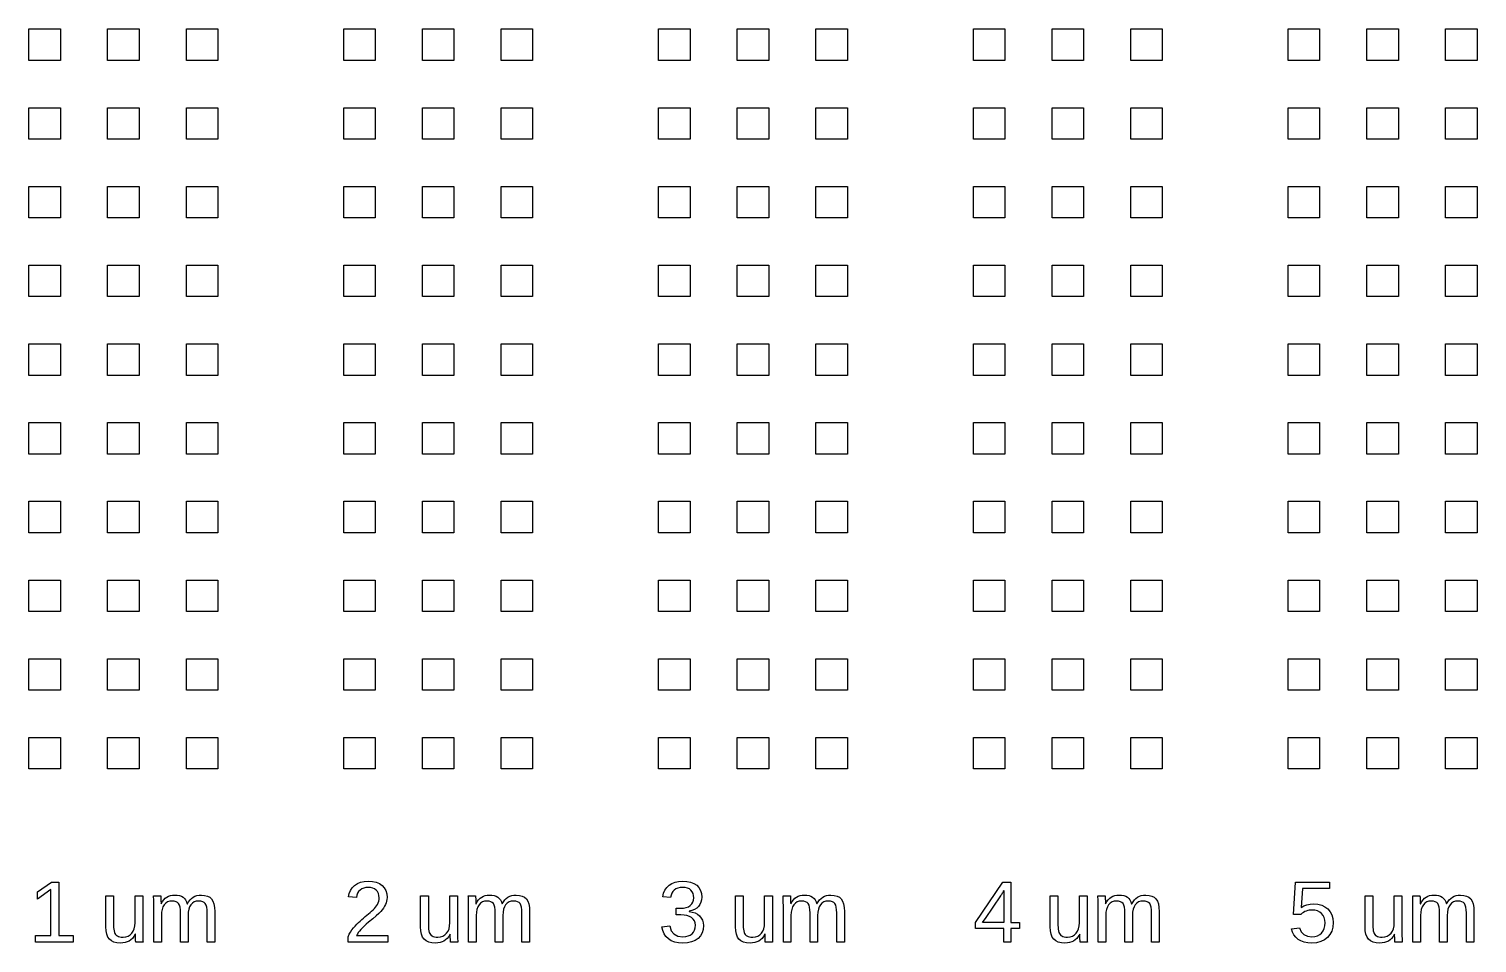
# Model space of a CAD drawing. Extents: x -21493 to 21493, y -12519 to 35265.
# Drawn here: x 400 to 9597, y -528 to 5275 of the extents above; entities that cross this region are included whole.
import ezdxf

# ---------------------------------------------------------------- set-up
doc = ezdxf.new("R2010")
doc.units = 0
doc.layers.add('L0D0_0', color=1, linetype='CONTINUOUS')

msp = doc.modelspace()

# ---------------------------------------------------------------- linework, layer by layer
at = {"layer": 'L0D0_0'}
for points in [[(399.865, 5075.356), (399.865, 5275.288), (599.798, 5275.288), (599.798, 5075.356)], [(899.695, 5075.356), (899.695, 5275.288), (1099.627, 5275.288), (1099.627, 5075.356)], [(1399.524, 5075.356), (1399.524, 5275.288), (1599.457, 5275.288), (1599.457, 5075.356)], [(2399.183, 5075.356), (2399.183, 5275.288), (2599.115, 5275.288), (2599.115, 5075.356)], [(2899.012, 5075.356), (2899.012, 5275.288), (3098.945, 5275.288), (3098.945, 5075.356)], [(3398.846, 5075.356), (3398.846, 5275.288), (3598.774, 5275.288), (3598.774, 5075.356)], [(4398.505, 5075.356), (4398.505, 5275.288), (4598.437, 5275.288), (4598.437, 5075.356)], [(4898.334, 5075.356), (4898.334, 5275.288), (5098.267, 5275.288), (5098.267, 5075.356)], [(5398.163, 5075.356), (5398.163, 5275.288), (5598.096, 5275.288), (5598.096, 5075.356)], [(6397.822, 5075.356), (6397.822, 5275.288), (6597.755, 5275.288), (6597.755, 5075.356)], [(6897.656, 5075.356), (6897.656, 5275.288), (7097.584, 5275.288), (7097.584, 5075.356)], [(7397.485, 5075.356), (7397.485, 5275.288), (7597.418, 5275.288), (7597.418, 5075.356)], [(8397.144, 5075.356), (8397.144, 5275.288), (8597.077, 5275.288), (8597.077, 5075.356)], [(8896.973, 5075.356), (8896.973, 5275.288), (9096.906, 5275.288), (9096.906, 5075.356)], [(9396.803, 5075.356), (9396.803, 5275.288), (9596.735, 5275.288), (9596.735, 5075.356)], [(399.865, 4575.526), (399.865, 4775.459), (599.798, 4775.459), (599.798, 4575.526)], [(899.695, 4575.526), (899.695, 4775.459), (1099.627, 4775.459), (1099.627, 4575.526)], [(1399.524, 4575.526), (1399.524, 4775.459), (1599.457, 4775.459), (1599.457, 4575.526)], [(2399.183, 4575.526), (2399.183, 4775.459), (2599.115, 4775.459), (2599.115, 4575.526)], [(2899.012, 4575.526), (2899.012, 4775.459), (3098.945, 4775.459), (3098.945, 4575.526)], [(3398.846, 4575.526), (3398.846, 4775.459), (3598.774, 4775.459), (3598.774, 4575.526)], [(4398.505, 4575.526), (4398.505, 4775.459), (4598.437, 4775.459), (4598.437, 4575.526)], [(4898.334, 4575.526), (4898.334, 4775.459), (5098.267, 4775.459), (5098.267, 4575.526)], [(5398.163, 4575.526), (5398.163, 4775.459), (5598.096, 4775.459), (5598.096, 4575.526)], [(6397.822, 4575.526), (6397.822, 4775.459), (6597.755, 4775.459), (6597.755, 4575.526)], [(6897.656, 4575.526), (6897.656, 4775.459), (7097.584, 4775.459), (7097.584, 4575.526)], [(7397.485, 4575.526), (7397.485, 4775.459), (7597.418, 4775.459), (7597.418, 4575.526)], [(8397.144, 4575.526), (8397.144, 4775.459), (8597.077, 4775.459), (8597.077, 4575.526)], [(8896.973, 4575.526), (8896.973, 4775.459), (9096.906, 4775.459), (9096.906, 4575.526)], [(9396.803, 4575.526), (9396.803, 4775.459), (9596.735, 4775.459), (9596.735, 4575.526)], [(399.865, 4075.697), (399.865, 4275.629), (599.798, 4275.629), (599.798, 4075.697)], [(899.695, 4075.697), (899.695, 4275.629), (1099.627, 4275.629), (1099.627, 4075.697)], [(1399.524, 4075.697), (1399.524, 4275.629), (1599.457, 4275.629), (1599.457, 4075.697)], [(2399.183, 4075.697), (2399.183, 4275.629), (2599.115, 4275.629), (2599.115, 4075.697)], [(2899.012, 4075.697), (2899.012, 4275.629), (3098.945, 4275.629), (3098.945, 4075.697)], [(3398.846, 4075.697), (3398.846, 4275.629), (3598.774, 4275.629), (3598.774, 4075.697)], [(4398.505, 4075.697), (4398.505, 4275.629), (4598.437, 4275.629), (4598.437, 4075.697)], [(4898.334, 4075.697), (4898.334, 4275.629), (5098.267, 4275.629), (5098.267, 4075.697)], [(5398.163, 4075.697), (5398.163, 4275.629), (5598.096, 4275.629), (5598.096, 4075.697)], [(6397.822, 4075.697), (6397.822, 4275.629), (6597.755, 4275.629), (6597.755, 4075.697)], [(6897.656, 4075.697), (6897.656, 4275.629), (7097.584, 4275.629), (7097.584, 4075.697)], [(7397.485, 4075.697), (7397.485, 4275.629), (7597.418, 4275.629), (7597.418, 4075.697)], [(8397.144, 4075.697), (8397.144, 4275.629), (8597.077, 4275.629), (8597.077, 4075.697)], [(8896.973, 4075.697), (8896.973, 4275.629), (9096.906, 4275.629), (9096.906, 4075.697)], [(9396.803, 4075.697), (9396.803, 4275.629), (9596.735, 4275.629), (9596.735, 4075.697)], [(399.865, 3575.867), (399.865, 3775.8), (599.798, 3775.8), (599.798, 3575.867)], [(899.695, 3575.867), (899.695, 3775.8), (1099.627, 3775.8), (1099.627, 3575.867)], [(1399.524, 3575.867), (1399.524, 3775.8), (1599.457, 3775.8), (1599.457, 3575.867)], [(2399.183, 3575.867), (2399.183, 3775.8), (2599.115, 3775.8), (2599.115, 3575.867)], [(2899.012, 3575.867), (2899.012, 3775.8), (3098.945, 3775.8), (3098.945, 3575.867)], [(3398.846, 3575.867), (3398.846, 3775.8), (3598.774, 3775.8), (3598.774, 3575.867)], [(4398.505, 3575.867), (4398.505, 3775.8), (4598.437, 3775.8), (4598.437, 3575.867)], [(4898.334, 3575.867), (4898.334, 3775.8), (5098.267, 3775.8), (5098.267, 3575.867)], [(5398.163, 3575.867), (5398.163, 3775.8), (5598.096, 3775.8), (5598.096, 3575.867)], [(6397.822, 3575.867), (6397.822, 3775.8), (6597.755, 3775.8), (6597.755, 3575.867)], [(6897.656, 3575.867), (6897.656, 3775.8), (7097.584, 3775.8), (7097.584, 3575.867)], [(7397.485, 3575.867), (7397.485, 3775.8), (7597.418, 3775.8), (7597.418, 3575.867)], [(8397.144, 3575.867), (8397.144, 3775.8), (8597.077, 3775.8), (8597.077, 3575.867)], [(8896.973, 3575.867), (8896.973, 3775.8), (9096.906, 3775.8), (9096.906, 3575.867)], [(9396.803, 3575.867), (9396.803, 3775.8), (9596.735, 3775.8), (9596.735, 3575.867)], [(399.865, 3076.038), (399.865, 3275.971), (599.798, 3275.971), (599.798, 3076.038)], [(899.695, 3076.038), (899.695, 3275.971), (1099.627, 3275.971), (1099.627, 3076.038)], [(1399.524, 3076.038), (1399.524, 3275.971), (1599.457, 3275.971), (1599.457, 3076.038)], [(2399.183, 3076.038), (2399.183, 3275.971), (2599.115, 3275.971), (2599.115, 3076.038)], [(2899.012, 3076.038), (2899.012, 3275.971), (3098.945, 3275.971), (3098.945, 3076.038)], [(3398.846, 3076.038), (3398.846, 3275.971), (3598.774, 3275.971), (3598.774, 3076.038)], [(4398.505, 3076.038), (4398.505, 3275.971), (4598.437, 3275.971), (4598.437, 3076.038)], [(4898.334, 3076.038), (4898.334, 3275.971), (5098.267, 3275.971), (5098.267, 3076.038)], [(5398.163, 3076.038), (5398.163, 3275.971), (5598.096, 3275.971), (5598.096, 3076.038)], [(6397.822, 3076.038), (6397.822, 3275.971), (6597.755, 3275.971), (6597.755, 3076.038)], [(6897.656, 3076.038), (6897.656, 3275.971), (7097.584, 3275.971), (7097.584, 3076.038)], [(7397.485, 3076.038), (7397.485, 3275.971), (7597.418, 3275.971), (7597.418, 3076.038)], [(8397.144, 3076.038), (8397.144, 3275.971), (8597.077, 3275.971), (8597.077, 3076.038)], [(8896.973, 3076.038), (8896.973, 3275.971), (9096.906, 3275.971), (9096.906, 3076.038)], [(9396.803, 3076.038), (9396.803, 3275.971), (9596.735, 3275.971), (9596.735, 3076.038)], [(399.865, 2576.209), (399.865, 2776.141), (599.798, 2776.141), (599.798, 2576.209)], [(899.695, 2576.209), (899.695, 2776.141), (1099.627, 2776.141), (1099.627, 2576.209)], [(1399.524, 2576.209), (1399.524, 2776.141), (1599.457, 2776.141), (1599.457, 2576.209)], [(2399.183, 2576.209), (2399.183, 2776.141), (2599.115, 2776.141), (2599.115, 2576.209)], [(2899.012, 2576.209), (2899.012, 2776.141), (3098.945, 2776.141), (3098.945, 2576.209)], [(3398.846, 2576.209), (3398.846, 2776.141), (3598.774, 2776.141), (3598.774, 2576.209)], [(4398.505, 2576.209), (4398.505, 2776.141), (4598.437, 2776.141), (4598.437, 2576.209)], [(4898.334, 2576.209), (4898.334, 2776.141), (5098.267, 2776.141), (5098.267, 2576.209)], [(5398.163, 2576.209), (5398.163, 2776.141), (5598.096, 2776.141), (5598.096, 2576.209)], [(6397.822, 2576.209), (6397.822, 2776.141), (6597.755, 2776.141), (6597.755, 2576.209)], [(6897.656, 2576.209), (6897.656, 2776.141), (7097.584, 2776.141), (7097.584, 2576.209)], [(7397.485, 2576.209), (7397.485, 2776.141), (7597.418, 2776.141), (7597.418, 2576.209)], [(8397.144, 2576.209), (8397.144, 2776.141), (8597.077, 2776.141), (8597.077, 2576.209)], [(8896.973, 2576.209), (8896.973, 2776.141), (9096.906, 2776.141), (9096.906, 2576.209)], [(9396.803, 2576.209), (9396.803, 2776.141), (9596.735, 2776.141), (9596.735, 2576.209)], [(399.865, 2076.379), (399.865, 2276.308), (599.798, 2276.308), (599.798, 2076.379)], [(899.695, 2076.379), (899.695, 2276.308), (1099.627, 2276.308), (1099.627, 2076.379)], [(1399.524, 2076.379), (1399.524, 2276.308), (1599.457, 2276.308), (1599.457, 2076.379)], [(2399.183, 2076.379), (2399.183, 2276.308), (2599.115, 2276.308), (2599.115, 2076.379)], [(2899.012, 2076.379), (2899.012, 2276.308), (3098.945, 2276.308), (3098.945, 2076.379)], [(3398.846, 2076.379), (3398.846, 2276.308), (3598.774, 2276.308), (3598.774, 2076.379)], [(4398.505, 2076.379), (4398.505, 2276.308), (4598.437, 2276.308), (4598.437, 2076.379)], [(4898.334, 2076.379), (4898.334, 2276.308), (5098.267, 2276.308), (5098.267, 2076.379)], [(5398.163, 2076.379), (5398.163, 2276.308), (5598.096, 2276.308), (5598.096, 2076.379)], [(6397.822, 2076.379), (6397.822, 2276.308), (6597.755, 2276.308), (6597.755, 2076.379)], [(6897.656, 2076.379), (6897.656, 2276.308), (7097.584, 2276.308), (7097.584, 2076.379)], [(7397.485, 2076.379), (7397.485, 2276.308), (7597.418, 2276.308), (7597.418, 2076.379)], [(8397.144, 2076.379), (8397.144, 2276.308), (8597.077, 2276.308), (8597.077, 2076.379)], [(8896.973, 2076.379), (8896.973, 2276.308), (9096.906, 2276.308), (9096.906, 2076.379)], [(9396.803, 2076.379), (9396.803, 2276.308), (9596.735, 2276.308), (9596.735, 2076.379)], [(399.865, 1576.546), (399.865, 1776.478), (599.798, 1776.478), (599.798, 1576.546)], [(899.695, 1576.546), (899.695, 1776.478), (1099.627, 1776.478), (1099.627, 1576.546)], [(1399.524, 1576.546), (1399.524, 1776.478), (1599.457, 1776.478), (1599.457, 1576.546)], [(2399.183, 1576.546), (2399.183, 1776.478), (2599.115, 1776.478), (2599.115, 1576.546)], [(2899.012, 1576.546), (2899.012, 1776.478), (3098.945, 1776.478), (3098.945, 1576.546)], [(3398.846, 1576.546), (3398.846, 1776.478), (3598.774, 1776.478), (3598.774, 1576.546)], [(4398.505, 1576.546), (4398.505, 1776.478), (4598.437, 1776.478), (4598.437, 1576.546)], [(4898.334, 1576.546), (4898.334, 1776.478), (5098.267, 1776.478), (5098.267, 1576.546)], [(5398.163, 1576.546), (5398.163, 1776.478), (5598.096, 1776.478), (5598.096, 1576.546)], [(6397.822, 1576.546), (6397.822, 1776.478), (6597.755, 1776.478), (6597.755, 1576.546)], [(6897.656, 1576.546), (6897.656, 1776.478), (7097.584, 1776.478), (7097.584, 1576.546)], [(7397.485, 1576.546), (7397.485, 1776.478), (7597.418, 1776.478), (7597.418, 1576.546)], [(8397.144, 1576.546), (8397.144, 1776.478), (8597.077, 1776.478), (8597.077, 1576.546)], [(8896.973, 1576.546), (8896.973, 1776.478), (9096.906, 1776.478), (9096.906, 1576.546)], [(9396.803, 1576.546), (9396.803, 1776.478), (9596.735, 1776.478), (9596.735, 1576.546)], [(399.865, 1076.716), (399.865, 1276.649), (599.798, 1276.649), (599.798, 1076.716)], [(899.695, 1076.716), (899.695, 1276.649), (1099.627, 1276.649), (1099.627, 1076.716)], [(1399.524, 1076.716), (1399.524, 1276.649), (1599.457, 1276.649), (1599.457, 1076.716)], [(2399.183, 1076.716), (2399.183, 1276.649), (2599.115, 1276.649), (2599.115, 1076.716)], [(2899.012, 1076.716), (2899.012, 1276.649), (3098.945, 1276.649), (3098.945, 1076.716)], [(3398.846, 1076.716), (3398.846, 1276.649), (3598.774, 1276.649), (3598.774, 1076.716)], [(4398.505, 1076.716), (4398.505, 1276.649), (4598.437, 1276.649), (4598.437, 1076.716)], [(4898.334, 1076.716), (4898.334, 1276.649), (5098.267, 1276.649), (5098.267, 1076.716)], [(5398.163, 1076.716), (5398.163, 1276.649), (5598.096, 1276.649), (5598.096, 1076.716)], [(6397.822, 1076.716), (6397.822, 1276.649), (6597.755, 1276.649), (6597.755, 1076.716)], [(6897.656, 1076.716), (6897.656, 1276.649), (7097.584, 1276.649), (7097.584, 1076.716)], [(7397.485, 1076.716), (7397.485, 1276.649), (7597.418, 1276.649), (7597.418, 1076.716)], [(8397.144, 1076.716), (8397.144, 1276.649), (8597.077, 1276.649), (8597.077, 1076.716)], [(8896.973, 1076.716), (8896.973, 1276.649), (9096.906, 1276.649), (9096.906, 1076.716)], [(9396.803, 1076.716), (9396.803, 1276.649), (9596.735, 1276.649), (9596.735, 1076.716)], [(399.865, 576.887), (399.865, 776.819), (599.798, 776.819), (599.798, 576.887)], [(899.695, 576.887), (899.695, 776.819), (1099.627, 776.819), (1099.627, 576.887)], [(1399.524, 576.887), (1399.524, 776.819), (1599.457, 776.819), (1599.457, 576.887)], [(2399.183, 576.887), (2399.183, 776.819), (2599.115, 776.819), (2599.115, 576.887)], [(2899.012, 576.887), (2899.012, 776.819), (3098.945, 776.819), (3098.945, 576.887)], [(3398.846, 576.887), (3398.846, 776.819), (3598.774, 776.819), (3598.774, 576.887)], [(4398.505, 576.887), (4398.505, 776.819), (4598.437, 776.819), (4598.437, 576.887)], [(4898.334, 576.887), (4898.334, 776.819), (5098.267, 776.819), (5098.267, 576.887)], [(5398.163, 576.887), (5398.163, 776.819), (5598.096, 776.819), (5598.096, 576.887)], [(6397.822, 576.887), (6397.822, 776.819), (6597.755, 776.819), (6597.755, 576.887)], [(6897.656, 576.887), (6897.656, 776.819), (7097.584, 776.819), (7097.584, 576.887)], [(7397.485, 576.887), (7397.485, 776.819), (7597.418, 776.819), (7597.418, 576.887)], [(8397.144, 576.887), (8397.144, 776.819), (8597.077, 776.819), (8597.077, 576.887)], [(8896.973, 576.887), (8896.973, 776.819), (9096.906, 776.819), (9096.906, 576.887)], [(9396.803, 576.887), (9396.803, 776.819), (9596.735, 776.819), (9596.735, 576.887)], [(442.168, -522.74), (442.168, -481.253), (539.528, -481.253), (539.528, -187.253), (453.289, -248.833), (453.289, -202.747), (543.593, -140.671), (588.613, -140.671), (588.613, -481.253), (681.631, -481.253), (681.631, -522.74)], [(2427.113, -522.74), (2427.113, -488.25), (2434.412, -472.857), (2442.468, -458.459), (2451.296, -444.864), (2460.885, -432.268), (2470.969, -420.475), (2481.318, -409.177), (2491.923, -398.479), (2502.78, -388.387), (2513.734, -378.689), (2524.641, -369.39), (2535.498, -360.494), (2546.305, -351.897), (2556.821, -343.501), (2566.817, -335.101), (2576.284, -326.705), (2585.222, -318.31), (2593.479, -309.712), (2600.917, -301.014), (2607.511, -292.118), (2613.29, -283.021), (2617.969, -273.525), (2621.317, -263.327), (2623.328, -252.63), (2623.996, -241.235), (2622.85, -226.439), (2619.389, -213.343), (2613.631, -201.949), (2605.554, -192.452), (2595.436, -184.855), (2583.521, -179.458), (2569.816, -176.156), (2554.301, -175.056), (2539.396, -176.156), (2525.859, -179.357), (2513.704, -184.653), (2502.91, -192.053), (2493.851, -201.348), (2486.883, -212.444), (2481.986, -225.141), (2479.189, -239.635), (2429.284, -235.036), (2433.753, -213.242), (2441.729, -193.851), (2453.207, -176.757), (2468.201, -162.061), (2486.144, -150.167), (2506.476, -141.767), (2529.19, -136.672), (2554.301, -134.971), (2581.513, -136.672), (2605.394, -141.767), (2625.928, -150.268), (2643.123, -162.162), (2656.706, -177.257), (2666.404, -195.149), (2672.233, -215.943), (2674.169, -239.635), (2673.531, -250.732), (2671.633, -261.828), (2668.453, -272.824), (2664.005, -283.819), (2658.298, -294.815), (2651.359, -305.815), (2643.182, -316.81), (2633.765, -327.705), (2621.438, -340.2), (2604.546, -355.795), (2583.071, -374.291), (2557.019, -395.783), (2542.214, -408.278), (2529.022, -420.076), (2517.404, -431.269), (2507.387, -441.764), (2498.811, -451.962), (2491.524, -461.861), (2485.526, -471.656), (2480.818, -481.253), (2680.138, -481.253), (2680.138, -522.74)], [(4553.35, -528.137), (4525.802, -526.537), (4501.178, -521.64), (4479.497, -513.442), (4460.744, -501.946), (4445.209, -487.351), (4433.184, -469.556), (4424.666, -448.665), (4419.656, -424.574), (4470.098, -419.975), (4478.968, -449.665), (4495.789, -470.757), (4520.594, -483.55), (4553.35, -487.75), (4570.805, -486.65), (4586.27, -483.252), (4599.756, -477.553), (4611.251, -469.556), (4620.449, -459.362), (4627.018, -446.964), (4630.954, -432.369), (4632.264, -415.577), (4630.765, -400.882), (4626.266, -387.887), (4618.769, -376.589), (4608.274, -366.891), (4594.939, -359.293), (4578.941, -353.795), (4560.289, -350.498), (4538.978, -349.499), (4511.317, -349.499), (4511.317, -307.112), (4537.898, -307.112), (4556.84, -306.012), (4573.523, -302.812), (4587.95, -297.314), (4600.134, -289.619), (4609.802, -280.022), (4616.711, -268.825), (4620.857, -255.83), (4622.239, -241.235), (4621.109, -226.741), (4617.728, -213.843), (4612.091, -202.549), (4604.204, -192.851), (4594.086, -185.052), (4581.793, -179.554), (4567.307, -176.156), (4550.641, -175.056), (4535.278, -176.156), (4521.451, -179.256), (4509.175, -184.355), (4498.439, -191.65), (4489.514, -200.747), (4482.677, -211.546), (4477.918, -224.041), (4475.247, -238.237), (4426.166, -234.436), (4430.635, -212.344), (4438.61, -192.751), (4450.085, -175.657), (4465.083, -161.263), (4483.025, -149.768), (4503.349, -141.469), (4526.071, -136.571), (4551.183, -134.971), (4578.323, -136.571), (4602.263, -141.569), (4623.007, -149.965), (4640.542, -161.662), (4654.478, -176.358), (4664.432, -193.649), (4670.413, -213.545), (4672.399, -236.137), (4671.122, -253.529), (4667.284, -269.325), (4660.887, -283.319), (4651.928, -295.617), (4640.534, -306.113), (4626.808, -314.811), (4610.773, -321.707), (4592.41, -326.705), (4592.41, -327.705), (4612.642, -331.304), (4630.504, -337.201), (4645.998, -345.698), (4659.115, -356.496), (4669.56, -369.39), (4677.019, -383.788), (4681.488, -399.68), (4682.979, -417.274), (4680.879, -442.168), (4674.571, -464.159), (4664.062, -483.151), (4649.35, -499.149), (4630.744, -511.841), (4608.542, -520.939), (4582.742, -526.336)], [(6590.64, -522.74), (6590.64, -436.267), (6410.569, -436.267), (6410.569, -398.282), (6585.491, -140.671), (6636.743, -140.671), (6636.743, -397.681), (6690.436, -397.681), (6690.436, -436.267), (6636.743, -436.267), (6636.743, -522.74)], [(8547.113, -528.137), (8521.691, -526.739), (8498.839, -522.337), (8478.565, -515.042), (8460.871, -504.844), (8445.977, -491.849), (8434.091, -476.255), (8425.225, -458.161), (8419.379, -437.266), (8468.741, -431.571), (8479.498, -456.46), (8496.331, -474.155), (8519.234, -484.751), (8548.193, -488.25), (8566.786, -486.851), (8583.25, -482.353), (8597.568, -474.957), (8609.752, -464.558), (8619.488, -451.563), (8626.435, -436.367), (8630.605, -418.975), (8631.995, -399.382), (8630.597, -382.187), (8626.397, -366.694), (8619.408, -352.997), (8609.622, -341.002), (8597.455, -331.304), (8583.351, -324.408), (8567.286, -320.208), (8549.281, -318.809), (8539.558, -319.208), (8530.158, -320.41), (8521.111, -322.308), (8512.396, -325.004), (8503.858, -328.705), (8495.311, -333.404), (8486.772, -339.301), (8478.225, -346.198), (8430.505, -346.198), (8443.247, -140.671), (8660.463, -140.671), (8660.463, -182.154), (8487.725, -182.154), (8480.396, -303.316), (8497.23, -292.719), (8515.996, -285.02), (8536.685, -280.421), (8559.319, -278.922), (8586.089, -281.022), (8609.992, -287.217), (8631.034, -297.515), (8649.22, -312.01), (8663.865, -329.805), (8674.331, -350.099), (8680.619, -372.989), (8682.706, -398.282), (8680.459, -426.871), (8673.718, -452.264), (8662.496, -474.457), (8646.771, -493.45), (8627.065, -508.645), (8603.893, -519.439), (8577.244, -526.037)], [(981.263, -528.137), (958.747, -526.638), (939.464, -522.14), (923.42, -514.643), (910.619, -504.147), (900.829, -490.249), (893.836, -472.357), (889.644, -450.563), (888.245, -424.872), (888.245, -229.337), (937.331, -229.337), (937.331, -415.376), (937.684, -429.072), (938.755, -441.067), (940.531, -451.563), (943.026, -460.362), (946.294, -467.758), (950.414, -474.155), (955.378, -479.354), (961.195, -483.454), (968.159, -486.553), (976.584, -488.75), (986.467, -490.052), (997.807, -490.451), (1014.493, -488.951), (1029.332, -484.453), (1042.297, -476.855), (1053.402, -466.36), (1062.298, -453.062), (1068.656, -437.468), (1072.466, -419.576), (1073.734, -399.382), (1073.734, -229.337), (1122.547, -229.337), (1122.547, -460.06), (1122.647, -483.252), (1122.958, -501.346), (1123.466, -514.542), (1124.176, -522.74), (1078.073, -522.74), (1077.943, -521.741), (1077.804, -520.241), (1077.674, -518.141), (1077.535, -515.441), (1077.392, -512.341), (1077.224, -509.044), (1077.052, -505.445), (1076.855, -501.745), (1076.645, -497.049), (1076.414, -490.552), (1076.174, -482.454), (1075.906, -472.555), (1075.095, -472.555), (1066.359, -486.65), (1056.959, -498.548), (1046.892, -508.145), (1036.178, -515.542), (1024.46, -521.039), (1011.398, -525.038), (997, -527.339)], [(1192.313, -522.74), (1192.313, -291.917), (1192.216, -268.825), (1191.905, -250.631), (1191.393, -237.535), (1190.683, -229.337), (1236.791, -229.337), (1236.929, -230.24), (1237.06, -231.836), (1237.198, -233.936), (1237.328, -236.636), (1237.48, -239.736), (1237.639, -243.033), (1237.82, -246.532), (1238.009, -250.333), (1238.219, -255.028), (1238.45, -261.53), (1238.698, -269.623), (1238.958, -279.523), (1239.769, -279.523), (1247.925, -265.028), (1256.653, -253.029), (1265.96, -243.335), (1275.838, -236.137), (1286.573, -230.74), (1298.417, -226.939), (1311.383, -224.641), (1325.47, -223.839), (1341.274, -224.742), (1355.327, -227.241), (1367.646, -231.336), (1378.213, -237.136), (1387.168, -244.835), (1394.656, -254.432), (1400.662, -265.927), (1405.202, -279.523), (1406.013, -279.523), (1413.997, -265.726), (1422.796, -254.029), (1432.372, -244.432), (1442.759, -236.935), (1454.107, -231.239), (1466.59, -227.14), (1480.206, -224.742), (1494.961, -223.839), (1515.683, -225.439), (1533.37, -229.937), (1548.023, -237.434), (1559.641, -248.031), (1568.477, -262.03), (1574.794, -279.922), (1578.583, -301.615), (1579.843, -327.205), (1579.843, -522.74), (1531.568, -522.74), (1531.568, -336.701), (1530.841, -317.108), (1528.661, -300.716), (1525.012, -287.62), (1519.913, -277.822), (1512.916, -270.724), (1503.571, -265.625), (1491.895, -262.626), (1477.879, -261.626), (1462.763, -263.029), (1449.437, -267.527), (1437.883, -274.924), (1428.113, -285.319), (1420.348, -298.414), (1414.787, -314.009), (1411.46, -332.102), (1410.352, -352.695), (1410.352, -522.74), (1362.077, -522.74), (1362.077, -336.701), (1361.346, -317.108), (1359.166, -300.716), (1355.521, -287.62), (1350.422, -277.822), (1343.412, -270.724), (1334.075, -265.625), (1322.399, -262.626), (1308.384, -261.626), (1293.6, -263.029), (1280.454, -267.527), (1268.929, -275.024), (1259.03, -285.419), (1251.075, -298.616), (1245.397, -314.21), (1241.999, -332.203), (1240.856, -352.695), (1240.856, -522.74)], [(2980.585, -528.137), (2958.064, -526.638), (2938.782, -522.14), (2922.746, -514.643), (2909.941, -504.147), (2900.155, -490.249), (2893.157, -472.357), (2888.957, -450.563), (2887.567, -424.872), (2887.567, -229.337), (2936.653, -229.337), (2936.653, -415.376), (2937.001, -429.072), (2938.072, -441.067), (2939.849, -451.563), (2942.339, -460.362), (2945.62, -467.758), (2949.736, -474.155), (2954.704, -479.354), (2960.513, -483.454), (2967.481, -486.553), (2975.91, -488.75), (2985.784, -490.052), (2997.12, -490.451), (3013.815, -488.951), (3028.649, -484.453), (3041.615, -476.855), (3052.724, -466.36), (3061.619, -453.062), (3067.978, -437.468), (3071.783, -419.576), (3073.056, -399.382), (3073.056, -229.337), (3121.868, -229.337), (3121.868, -460.06), (3121.969, -483.252), (3122.28, -501.346), (3122.788, -514.542), (3123.498, -522.74), (3077.395, -522.74), (3077.264, -521.741), (3077.122, -520.241), (3076.996, -518.141), (3076.853, -515.441), (3076.714, -512.341), (3076.542, -509.044), (3076.374, -505.445), (3076.172, -501.745), (3075.962, -497.049), (3075.736, -490.552), (3075.496, -482.454), (3075.223, -472.555), (3074.413, -472.555), (3065.677, -486.65), (3056.281, -498.548), (3046.214, -508.145), (3035.5, -515.542), (3023.782, -521.039), (3010.715, -525.038), (2996.322, -527.339)], [(3191.635, -522.74), (3191.635, -291.917), (3191.534, -268.825), (3191.223, -250.631), (3190.715, -237.535), (3190.005, -229.337), (3236.108, -229.337), (3236.251, -230.24), (3236.381, -231.836), (3236.52, -233.936), (3236.65, -236.636), (3236.797, -239.736), (3236.961, -243.033), (3237.137, -246.532), (3237.331, -250.333), (3237.541, -255.028), (3237.767, -261.53), (3238.019, -269.623), (3238.28, -279.523), (3239.09, -279.523), (3247.247, -265.028), (3255.974, -253.029), (3265.282, -243.335), (3275.156, -236.137), (3285.891, -230.74), (3297.739, -226.939), (3310.705, -224.641), (3324.791, -223.839), (3340.596, -224.742), (3354.649, -227.241), (3366.964, -231.336), (3377.531, -237.136), (3386.489, -244.835), (3393.974, -254.432), (3399.984, -265.927), (3404.524, -279.523), (3405.331, -279.523), (3413.319, -265.726), (3422.118, -254.029), (3431.694, -244.432), (3442.081, -236.935), (3453.425, -231.239), (3465.911, -227.14), (3479.528, -224.742), (3494.282, -223.839), (3515.005, -225.439), (3532.687, -229.937), (3547.345, -237.434), (3558.958, -248.031), (3567.795, -262.03), (3574.116, -279.922), (3577.904, -301.615), (3579.164, -327.205), (3579.164, -522.74), (3530.89, -522.74), (3530.89, -336.701), (3530.159, -317.108), (3527.979, -300.716), (3524.333, -287.62), (3519.235, -277.822), (3512.237, -270.724), (3502.888, -265.625), (3491.212, -262.626), (3477.197, -261.626), (3462.081, -263.029), (3448.759, -267.527), (3437.2, -274.924), (3427.435, -285.319), (3419.665, -298.414), (3414.109, -314.009), (3410.778, -332.102), (3409.669, -352.695), (3409.669, -522.74), (3361.399, -522.74), (3361.399, -336.701), (3360.668, -317.108), (3358.488, -300.716), (3354.838, -287.62), (3349.739, -277.822), (3342.734, -270.724), (3333.397, -265.625), (3321.721, -262.626), (3307.706, -261.626), (3292.922, -263.029), (3279.776, -267.527), (3268.247, -275.024), (3258.352, -285.419), (3250.393, -298.616), (3244.718, -314.21), (3241.316, -332.203), (3240.178, -352.695), (3240.178, -522.74)], [(4979.906, -528.137), (4957.386, -526.638), (4938.1, -522.14), (4922.068, -514.643), (4909.262, -504.147), (4899.472, -490.249), (4892.475, -472.357), (4888.279, -450.563), (4886.889, -424.872), (4886.889, -229.337), (4935.97, -229.337), (4935.97, -415.376), (4936.323, -429.072), (4937.39, -441.067), (4939.171, -451.563), (4941.661, -460.362), (4944.937, -467.758), (4949.057, -474.155), (4954.026, -479.354), (4959.835, -483.454), (4966.802, -486.553), (4975.228, -488.75), (4985.106, -490.052), (4996.442, -490.451), (5013.137, -488.951), (5027.971, -484.453), (5040.937, -476.855), (5052.041, -466.36), (5060.937, -453.062), (5067.296, -437.468), (5071.105, -419.576), (5072.374, -399.382), (5072.374, -229.337), (5121.19, -229.337), (5121.19, -460.06), (5121.287, -483.252), (5121.598, -501.346), (5122.11, -514.542), (5122.82, -522.74), (5076.712, -522.74), (5076.582, -521.741), (5076.443, -520.241), (5076.313, -518.141), (5076.175, -515.441), (5076.032, -512.341), (5075.864, -509.044), (5075.696, -505.445), (5075.494, -501.745), (5075.284, -497.049), (5075.053, -490.552), (5074.814, -482.454), (5074.545, -472.555), (5073.734, -472.555), (5064.998, -486.65), (5055.599, -498.548), (5045.536, -508.145), (5034.817, -515.542), (5023.103, -521.039), (5010.037, -525.038), (4995.64, -527.339)], [(5190.956, -522.74), (5190.956, -291.917), (5190.856, -268.825), (5190.545, -250.631), (5190.037, -237.535), (5189.327, -229.337), (5235.43, -229.337), (5235.569, -230.24), (5235.699, -231.836), (5235.838, -233.936), (5235.968, -236.636), (5236.119, -239.736), (5236.279, -243.033), (5236.459, -246.532), (5236.648, -250.333), (5236.858, -255.028), (5237.089, -261.53), (5237.337, -269.623), (5237.597, -279.523), (5238.408, -279.523), (5246.564, -265.028), (5255.292, -253.029), (5264.599, -243.335), (5274.478, -236.137), (5285.213, -230.74), (5297.057, -226.939), (5310.022, -224.641), (5324.109, -223.839), (5339.914, -224.742), (5353.971, -227.241), (5366.285, -231.336), (5376.853, -237.136), (5385.807, -244.835), (5393.296, -254.432), (5399.306, -265.927), (5403.842, -279.523), (5404.652, -279.523), (5412.641, -265.726), (5421.436, -254.029), (5431.012, -244.432), (5441.398, -236.935), (5452.747, -231.239), (5465.233, -227.14), (5478.845, -224.742), (5493.6, -223.839), (5514.323, -225.439), (5532.009, -229.937), (5546.663, -237.434), (5558.28, -248.031), (5567.117, -262.03), (5573.434, -279.922), (5577.222, -301.615), (5578.482, -327.205), (5578.482, -522.74), (5530.211, -522.74), (5530.211, -336.701), (5529.481, -317.108), (5527.301, -300.716), (5523.651, -287.62), (5518.552, -277.822), (5511.555, -270.724), (5502.21, -265.625), (5490.534, -262.626), (5476.519, -261.626), (5461.403, -263.029), (5448.076, -267.527), (5436.522, -274.924), (5426.753, -285.319), (5418.987, -298.414), (5413.43, -314.009), (5410.1, -332.102), (5408.991, -352.695), (5408.991, -522.74), (5360.716, -522.74), (5360.716, -336.701), (5359.985, -317.108), (5357.81, -300.716), (5354.16, -287.62), (5349.061, -277.822), (5342.051, -270.724), (5332.715, -265.625), (5321.039, -262.626), (5307.023, -261.626), (5292.239, -263.029), (5279.093, -267.527), (5267.569, -275.024), (5257.673, -285.419), (5249.714, -298.616), (5244.036, -314.21), (5240.638, -332.203), (5239.5, -352.695), (5239.5, -522.74)], [(6455.585, -397.681), (6459.923, -392.284), (6474.569, -372.191), (6572.467, -227.938), (6574.453, -224.939), (6576.872, -220.941), (6579.741, -215.943), (6583.042, -210.046), (6586.159, -204.347), (6588.469, -200.05), (6589.96, -197.148), (6590.64, -195.649), (6590.64, -397.681)], [(6979.228, -528.137), (6956.704, -526.638), (6937.421, -522.14), (6921.386, -514.643), (6908.58, -504.147), (6898.794, -490.249), (6891.797, -472.357), (6887.597, -450.563), (6886.207, -424.872), (6886.207, -229.337), (6935.292, -229.337), (6935.292, -415.376), (6935.641, -429.072), (6936.712, -441.067), (6938.492, -451.563), (6940.979, -460.362), (6944.259, -467.758), (6948.375, -474.155), (6953.344, -479.354), (6959.152, -483.454), (6966.12, -486.553), (6974.549, -488.75), (6984.424, -490.052), (6995.759, -490.451), (7012.454, -488.951), (7027.289, -484.453), (7040.254, -476.855), (7051.363, -466.36), (7060.259, -453.062), (7066.618, -437.468), (7070.427, -419.576), (7071.695, -399.382), (7071.695, -229.337), (7120.508, -229.337), (7120.508, -460.06), (7120.609, -483.252), (7120.919, -501.346), (7121.428, -514.542), (7122.137, -522.74), (7076.034, -522.74), (7075.904, -521.741), (7075.765, -520.241), (7075.635, -518.141), (7075.492, -515.441), (7075.354, -512.341), (7075.186, -509.044), (7075.013, -505.445), (7074.816, -501.745), (7074.606, -497.049), (7074.375, -490.552), (7074.136, -482.454), (7073.863, -472.555), (7073.056, -472.555), (7064.316, -486.65), (7054.921, -498.548), (7044.853, -508.145), (7034.139, -515.542), (7022.421, -521.039), (7009.355, -525.038), (6994.961, -527.339)], [(7190.274, -522.74), (7190.274, -291.917), (7190.173, -268.825), (7189.867, -250.631), (7189.354, -237.535), (7188.644, -229.337), (7234.748, -229.337), (7234.891, -230.24), (7235.021, -231.836), (7235.159, -233.936), (7235.29, -236.636), (7235.441, -239.736), (7235.6, -243.033), (7235.781, -246.532), (7235.97, -250.333), (7236.18, -255.028), (7236.411, -261.53), (7236.659, -269.623), (7236.919, -279.523), (7237.73, -279.523), (7245.886, -265.028), (7254.614, -253.029), (7263.921, -243.335), (7273.795, -236.137), (7284.535, -230.74), (7296.379, -226.939), (7309.344, -224.641), (7323.431, -223.839), (7339.235, -224.742), (7353.289, -227.241), (7365.607, -231.336), (7376.17, -237.136), (7385.129, -244.835), (7392.617, -254.432), (7398.623, -265.927), (7403.164, -279.523), (7403.974, -279.523), (7411.958, -265.726), (7420.757, -254.029), (7430.333, -244.432), (7440.72, -236.935), (7452.064, -231.239), (7464.551, -227.14), (7478.167, -224.742), (7492.922, -223.839), (7513.645, -225.439), (7531.331, -229.937), (7545.985, -237.434), (7557.602, -248.031), (7566.439, -262.03), (7572.755, -279.922), (7576.544, -301.615), (7577.804, -327.205), (7577.804, -522.74), (7529.529, -522.74), (7529.529, -336.701), (7528.798, -317.108), (7526.618, -300.716), (7522.973, -287.62), (7517.874, -277.822), (7510.877, -270.724), (7501.528, -265.625), (7489.852, -262.626), (7475.836, -261.626), (7460.725, -263.029), (7447.398, -267.527), (7435.84, -274.924), (7426.075, -285.319), (7418.309, -298.414), (7412.748, -314.009), (7409.422, -332.102), (7408.309, -352.695), (7408.309, -522.74), (7360.038, -522.74), (7360.038, -336.701), (7359.307, -317.108), (7357.127, -300.716), (7353.478, -287.62), (7348.383, -277.822), (7341.373, -270.724), (7332.037, -265.625), (7320.361, -262.626), (7306.345, -261.626), (7291.561, -263.029), (7278.415, -267.527), (7266.89, -275.024), (7256.991, -285.419), (7249.036, -298.616), (7243.358, -314.21), (7239.956, -332.203), (7238.818, -352.695), (7238.818, -522.74)], [(8978.546, -528.137), (8956.025, -526.638), (8936.739, -522.14), (8920.708, -514.643), (8907.902, -504.147), (8898.116, -490.249), (8891.114, -472.357), (8886.919, -450.563), (8885.528, -424.872), (8885.528, -229.337), (8934.61, -229.337), (8934.61, -415.376), (8934.962, -429.072), (8936.029, -441.067), (8937.81, -451.563), (8940.301, -460.362), (8943.577, -467.758), (8947.697, -474.155), (8952.665, -479.354), (8958.474, -483.454), (8965.442, -486.553), (8973.867, -488.75), (8983.745, -490.052), (8995.081, -490.451), (9011.776, -488.951), (9026.611, -484.453), (9039.576, -476.855), (9050.681, -466.36), (9059.581, -453.062), (9065.935, -437.468), (9069.745, -419.576), (9071.017, -399.382), (9071.017, -229.337), (9119.83, -229.337), (9119.83, -460.06), (9119.93, -483.252), (9120.237, -501.346), (9120.749, -514.542), (9121.459, -522.74), (9075.356, -522.74), (9075.226, -521.741), (9075.083, -520.241), (9074.953, -518.141), (9074.814, -515.441), (9074.675, -512.341), (9074.503, -509.044), (9074.335, -505.445), (9074.134, -501.745), (9073.924, -497.049), (9073.693, -490.552), (9073.453, -482.454), (9073.184, -472.555), (9072.374, -472.555), (9063.638, -486.65), (9054.242, -498.548), (9044.175, -508.145), (9033.457, -515.542), (9021.743, -521.039), (9008.677, -525.038), (8994.283, -527.339)], [(9189.596, -522.74), (9189.596, -291.917), (9189.495, -268.825), (9189.184, -250.631), (9188.676, -237.535), (9187.966, -229.337), (9234.07, -229.337), (9234.208, -230.24), (9234.338, -231.836), (9234.481, -233.936), (9234.611, -236.636), (9234.758, -239.736), (9234.918, -243.033), (9235.099, -246.532), (9235.288, -250.333), (9235.498, -255.028), (9235.729, -261.53), (9235.981, -269.623), (9236.241, -279.523), (9237.047, -279.523), (9245.208, -265.028), (9253.931, -253.029), (9263.239, -243.335), (9273.117, -236.137), (9283.852, -230.74), (9295.7, -226.939), (9308.666, -224.641), (9322.748, -223.839), (9338.553, -224.742), (9352.61, -227.241), (9364.925, -231.336), (9375.492, -237.136), (9384.451, -244.835), (9391.935, -254.432), (9397.945, -265.927), (9402.481, -279.523), (9403.292, -279.523), (9411.28, -265.726), (9420.075, -254.029), (9429.655, -244.432), (9440.038, -236.935), (9451.386, -231.239), (9463.873, -227.14), (9477.489, -224.742), (9492.244, -223.839), (9512.966, -225.439), (9530.648, -229.937), (9545.302, -237.434), (9556.919, -248.031), (9565.756, -262.03), (9572.073, -279.922), (9575.861, -301.615), (9577.121, -327.205), (9577.121, -522.74), (9528.851, -522.74), (9528.851, -336.701), (9528.12, -317.108), (9525.94, -300.716), (9522.29, -287.62), (9517.192, -277.822), (9510.194, -270.724), (9500.849, -265.625), (9489.173, -262.626), (9475.158, -261.626), (9460.042, -263.029), (9446.716, -267.527), (9435.161, -274.924), (9425.396, -285.319), (9417.626, -298.414), (9412.07, -314.009), (9408.739, -332.102), (9407.63, -352.695), (9407.63, -522.74), (9359.356, -522.74), (9359.356, -336.701), (9358.629, -317.108), (9356.449, -300.716), (9352.799, -287.62), (9347.701, -277.822), (9340.695, -270.724), (9331.358, -265.625), (9319.682, -262.626), (9305.667, -261.626), (9290.879, -263.029), (9277.733, -267.527), (9266.208, -275.024), (9256.313, -285.419), (9248.354, -298.616), (9242.675, -314.21), (9239.278, -332.203), (9238.139, -352.695), (9238.139, -522.74)]]:
    msp.add_lwpolyline(points, close=True, dxfattribs=at)

doc.saveas('drawing.dxf')
